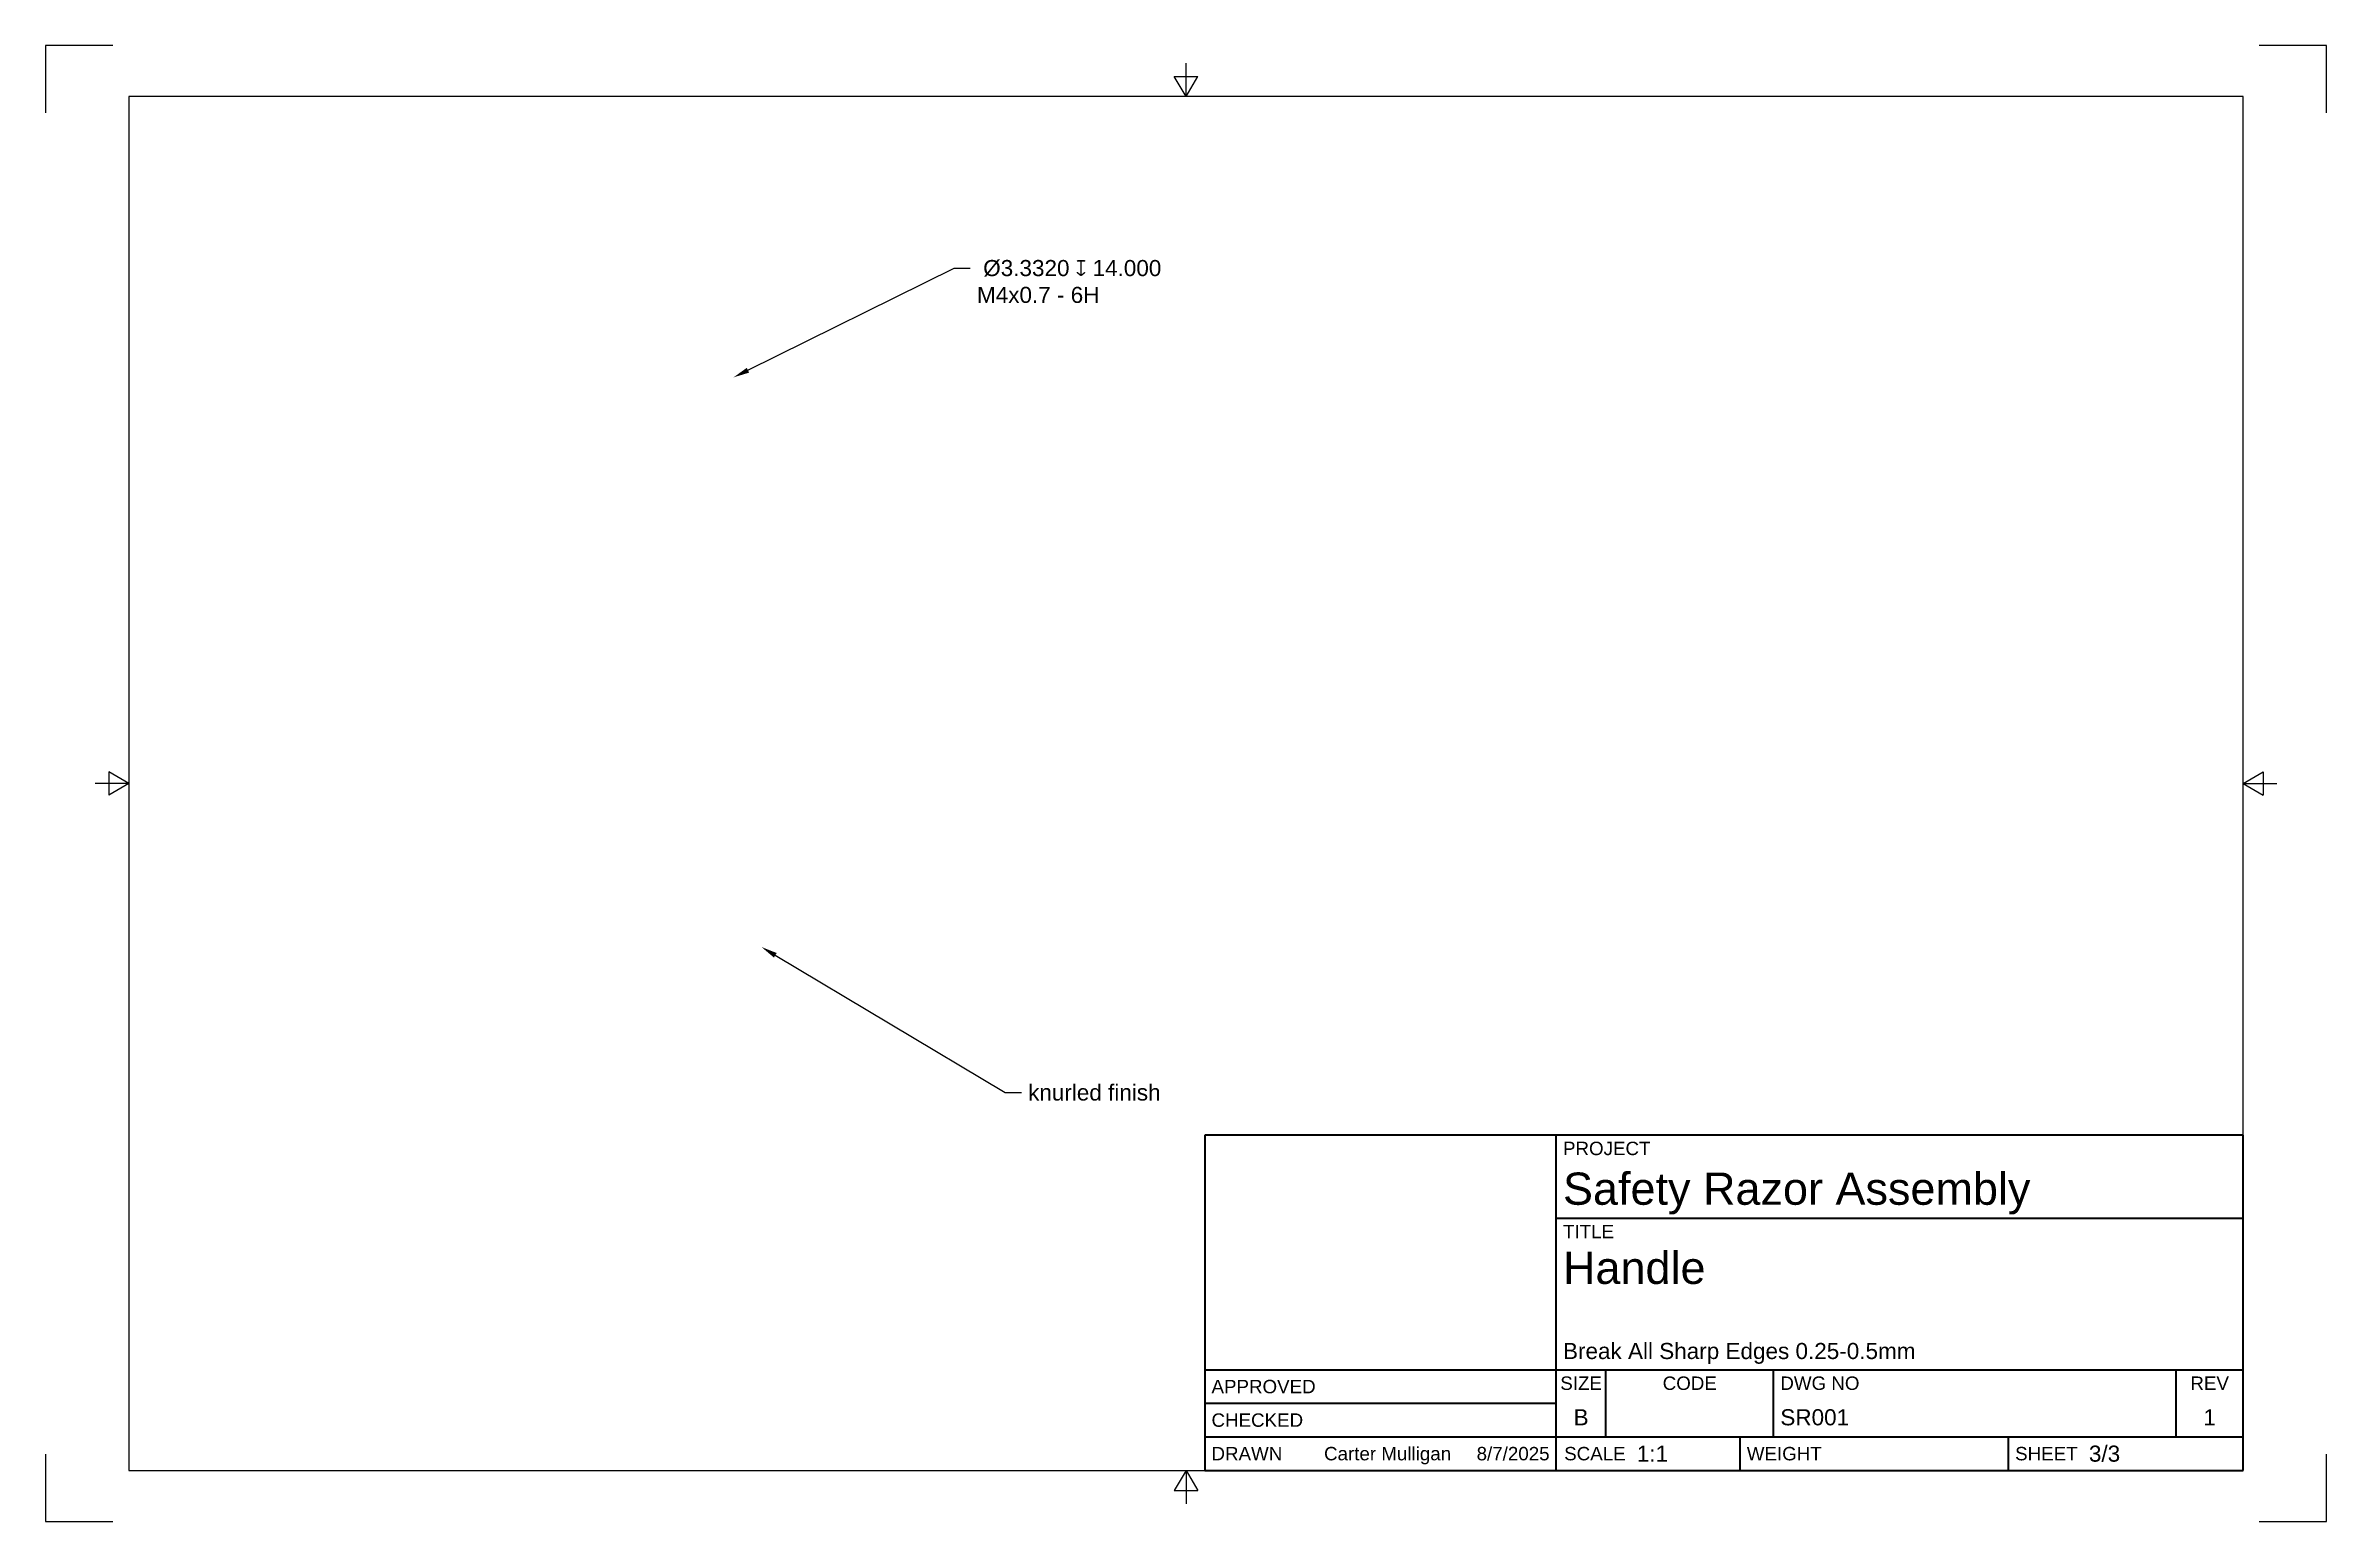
# Paper-space layout 'Sheet3' of a CAD drawing. Header units: inches. Extents: x 0 to 17, y 0 to 11.
import ezdxf
from ezdxf import colors
from ezdxf.entities.mleader import LeaderData, LeaderLine
from ezdxf.enums import TextEntityAlignment as Align
from ezdxf.math import Vec2, Vec3

# ---------------------------------------------------------------- set-up
doc = ezdxf.new("R2010")
doc.units = ezdxf.units.IN
doc.header["$LTSCALE"] = 0.75
doc.header["$MEASUREMENT"] = 0
for name, color, linetype, lineweight in [('Border', 7, 'Continuous', 25), ('Hole Notes', 7, 'Continuous', 25), ('Leaders', 7, 'Continuous', 25), ('Titleblock', 7, 'Continuous', 35)]:
    doc.layers.add(name, color=color, linetype=linetype, lineweight=lineweight)
doc.styles.add('FusionTitle', font='arial.ttf')
doc.styles.get("Standard").update_dxf_attribs({"font": 'arial.ttf'})

# ---------------------------------------------------------------- blocks, each defined once
blk = doc.blocks.new('ANSI_B_SHEET')
at = {"layer": 'Border'}
for p, q in [((8.413, 10.77), (8.587, 10.77)), ((8.5, 10.62), (8.413, 10.77)), ((8.5, 10.62), (8.5, 10.87)), ((8.5, 10.62), (8.587, 10.77)), ((16.38, 10.62), (0.62, 10.62)), ((0.62, 10.62), (0.62, 0.38)), ((16.38, 0.38), (16.38, 10.62)), ((0.62, 5.5), (0.37, 5.5)), ((0.47, 5.587), (0.47, 5.413)), ((0.62, 5.5), (0.47, 5.587)), ((0.62, 5.5), (0.47, 5.413)), ((16.38, 5.5), (16.53, 5.587)), ((16.38, 5.5), (16.63, 5.5)), ((16.38, 5.5), (16.53, 5.413)), ((16.53, 5.587), (16.53, 5.413)), ((0.62, 0.38), (16.38, 0.38)), ((8.5, 0.38), (8.413, 0.23)), ((8.5, 0.38), (8.5, 0.13)), ((8.5, 0.38), (8.587, 0.23)), ((8.413, 0.23), (8.587, 0.23))]:
    blk.add_line(p, q, dxfattribs=at)
at = {"layer": 'Defpoints'}
for p, q in [((0.5, 11), (0, 11)), ((0, 11), (0, 10.5)), ((17, 11), (16.5, 11)), ((17, 10.5), (17, 11)), ((0, 0.5), (0, 0)), ((17, 0), (17, 0.5)), ((0, 0), (0.5, 0)), ((16.5, 0), (17, 0))]:
    blk.add_line(p, q, dxfattribs=at)
blk = doc.blocks.new('ANSI_TITLEBLOCK')
at = {"layer": 'Titleblock'}
for p, q in [((0, 2.5), (-7.74, 2.5)), ((-7.74, 2.5), (-7.74, 0)), ((-5.12, 0), (-5.12, 2.5)), ((0, 0), (0, 2.5)), ((-5.12, 1.88), (0, 1.88)), ((-7.74, 0.75), (0, 0.75)), ((-4.75, 0.25), (-4.75, 0.75)), ((-3.5, 0.25), (-3.5, 0.75)), ((-0.5, 0.25), (-0.5, 0.75)), ((-7.74, 0.5), (-5.12, 0.5)), ((-7.74, 0.25), (0, 0.25)), ((-3.75, 0), (-3.75, 0.25)), ((-1.75, 0), (-1.75, 0.25)), ((-7.74, 0), (0, 0))]:
    blk.add_line(p, q, dxfattribs=at)
at = {"layer": 'Titleblock', "style": 'FusionTitle'}
for s, p in [('PROJECT', (-5.07, 2.45)), ('TITLE', (-5.07, 1.83)), ('DWG NO', (-3.45, 0.7))]:
    blk.add_text(s, height=0.1, dxfattribs=at).set_placement(p, align=Align.TOP_LEFT)
for s, p in [('SIZE', (-4.935, 0.7)), ('CODE', (-4.125, 0.7)), ('REV', (-0.25, 0.7))]:
    blk.add_text(s, height=0.1, dxfattribs=at).set_placement(p, align=Align.TOP_CENTER)
for s, p in [('APPROVED', (-7.69, 0.625)), ('CHECKED', (-7.69, 0.375)), ('DRAWN', (-7.69, 0.125)), ('SCALE', (-5.061, 0.125)), ('WEIGHT', (-3.7, 0.125)), ('SHEET', (-1.7, 0.125))]:
    blk.add_text(s, height=0.1, dxfattribs=at).set_placement(p, align=Align.MIDDLE_LEFT)
for tag, height, p in [('PROJECT', 0.24, (-5.07, 2.22)), ('TITLE_1', 0.24, (-5.07, 1.63)), ('TITLE_2', 0.24, (-5.07, 1.29)), ('TITLE_3', 0.12, (-5.07, 0.95))]:
    blk.add_attdef(tag, text='', height=height, dxfattribs=at).set_placement(p, align=Align.TOP_LEFT)
for tag, height, p in [('APPROVED_BY', 0.1, (-6.851, 0.625)), ('CHECKED_BY', 0.1, (-6.851, 0.375)), ('DRAWN_BY', 0.1, (-6.851, 0.125)), ('SCALE', 0.12, (-4.52, 0.125)), ('WEIGHT', 0.12, (-3.1, 0.125)), ('SHEET', 0.12, (-1.15, 0.125))]:
    blk.add_attdef(tag, text='', height=height, dxfattribs=at).set_placement(p, align=Align.MIDDLE_LEFT)
for tag, p in [('APPROVED_DATE', (-5.17, 0.625)), ('CHECKED_DATE', (-5.17, 0.375)), ('DRAWN_DATE', (-5.17, 0.125))]:
    blk.add_attdef(tag, text='', height=0.1, dxfattribs=at).set_placement(p, align=Align.MIDDLE_RIGHT)
for tag, p in [('SIZE', (-4.935, 0.3)), ('CODE', (-4.125, 0.3)), ('REV', (-0.25, 0.3))]:
    blk.add_attdef(tag, text='', height=0.12, dxfattribs=at).set_placement(p, align=Align.BOTTOM_CENTER)
blk.add_attdef('DWG_NO', text='', height=0.12, dxfattribs=at).set_placement((-3.45, 0.3), align=Align.BOTTOM_LEFT)

psp = doc.layouts.new('Sheet3')

# ---------------------------------------------------------------- block references
at = {"layer": 'Border'}
psp.add_blockref('ANSI_B_SHEET', (0, 0), dxfattribs=at)
at = {"layer": 'Titleblock'}
psp.add_blockref('ANSI_TITLEBLOCK', (16.38, 0.38), dxfattribs=at).add_auto_attribs({'SHEET': '3/3', 'SCALE': '1:1', 'DRAWN_DATE': '8/7/2025', 'DRAWN_BY': 'Carter Mulligan', 'DWG_NO': 'SR001', 'SIZE': 'B', 'REV': '1', 'PROJECT': 'Safety Razor Assembly', 'TITLE_3': 'Break All Sharp Edges 0.25-0.5mm', 'TITLE_1': 'Handle'})

# ---------------------------------------------------------------- leaders
at = {"layer": 'Hole Notes'}
ml = psp.add_multileader_mtext('Standard', dxfattribs=at)
ml.set_content(' %%C3.3320 {\\Famgdt|c0;x} 14.000^JM4x0.7 - 6H', color=256)
ml.set_leader_properties()
ml.build(insert=Vec2(0, 0))
ml.multileader.update_dxf_attribs({"dogleg_length": 0.12, "arrow_head_size": 0.12})
ctx = ml.context
ctx.base_point, ctx.char_height, ctx.arrow_head_size, ctx.landing_gap_size, ctx.plane_origin = Vec3(6.892, 9.341), 0.12, 0.12, 0.05, Vec3(5.127, 8.527)
notes = []
notes.append((ctx, [(0, (1, 1, 0), (6.772, 9.341), (1, 0), 0.12, [(0, [(5.127, 8.527)], 0, [])])]))
ctx.mtext.insert, ctx.mtext.flow_direction = Vec3(6.942, 9.402), 5
at = {"layer": 'Leaders'}
ml = psp.add_multileader_mtext('Standard', dxfattribs=at)
ml.set_content('knurled finish', color=256)
ml.set_leader_properties()
ml.build(insert=Vec2(0, 0))
ml.multileader.update_dxf_attribs({"dogleg_length": 0.12, "arrow_head_size": 0.12})
ctx = ml.context
ctx.base_point, ctx.char_height, ctx.arrow_head_size, ctx.landing_gap_size, ctx.plane_origin = Vec3(7.273, 3.196), 0.12, 0.12, 0.05, Vec3(5.336, 4.281)
notes.append((ctx, [(0, (1, 1, 0), (7.153, 3.196), (1, 0), 0.12, [(0, [(5.336, 4.281)], 0, [])])]))
ctx.mtext.insert, ctx.mtext.flow_direction = Vec3(7.323, 3.257), 5
for ctx, leaders in notes:
    for number, flags, end, landing, length, lines in leaders:
        leader = LeaderData()
        leader.index, (leader.has_last_leader_line, leader.has_dogleg_vector, leader.attachment_direction) = number, flags
        leader.last_leader_point, leader.dogleg_vector, leader.dogleg_length = Vec3(end), Vec3(landing), length
        for number, points, colour, breaks in lines:
            line = LeaderLine()
            line.index, line.vertices, line.color, line.breaks = number, Vec3.list(points), colors.encode_raw_color(colour), breaks
            leader.lines.append(line)
        ctx.leaders.append(leader)

doc.saveas('drawing.dxf')
